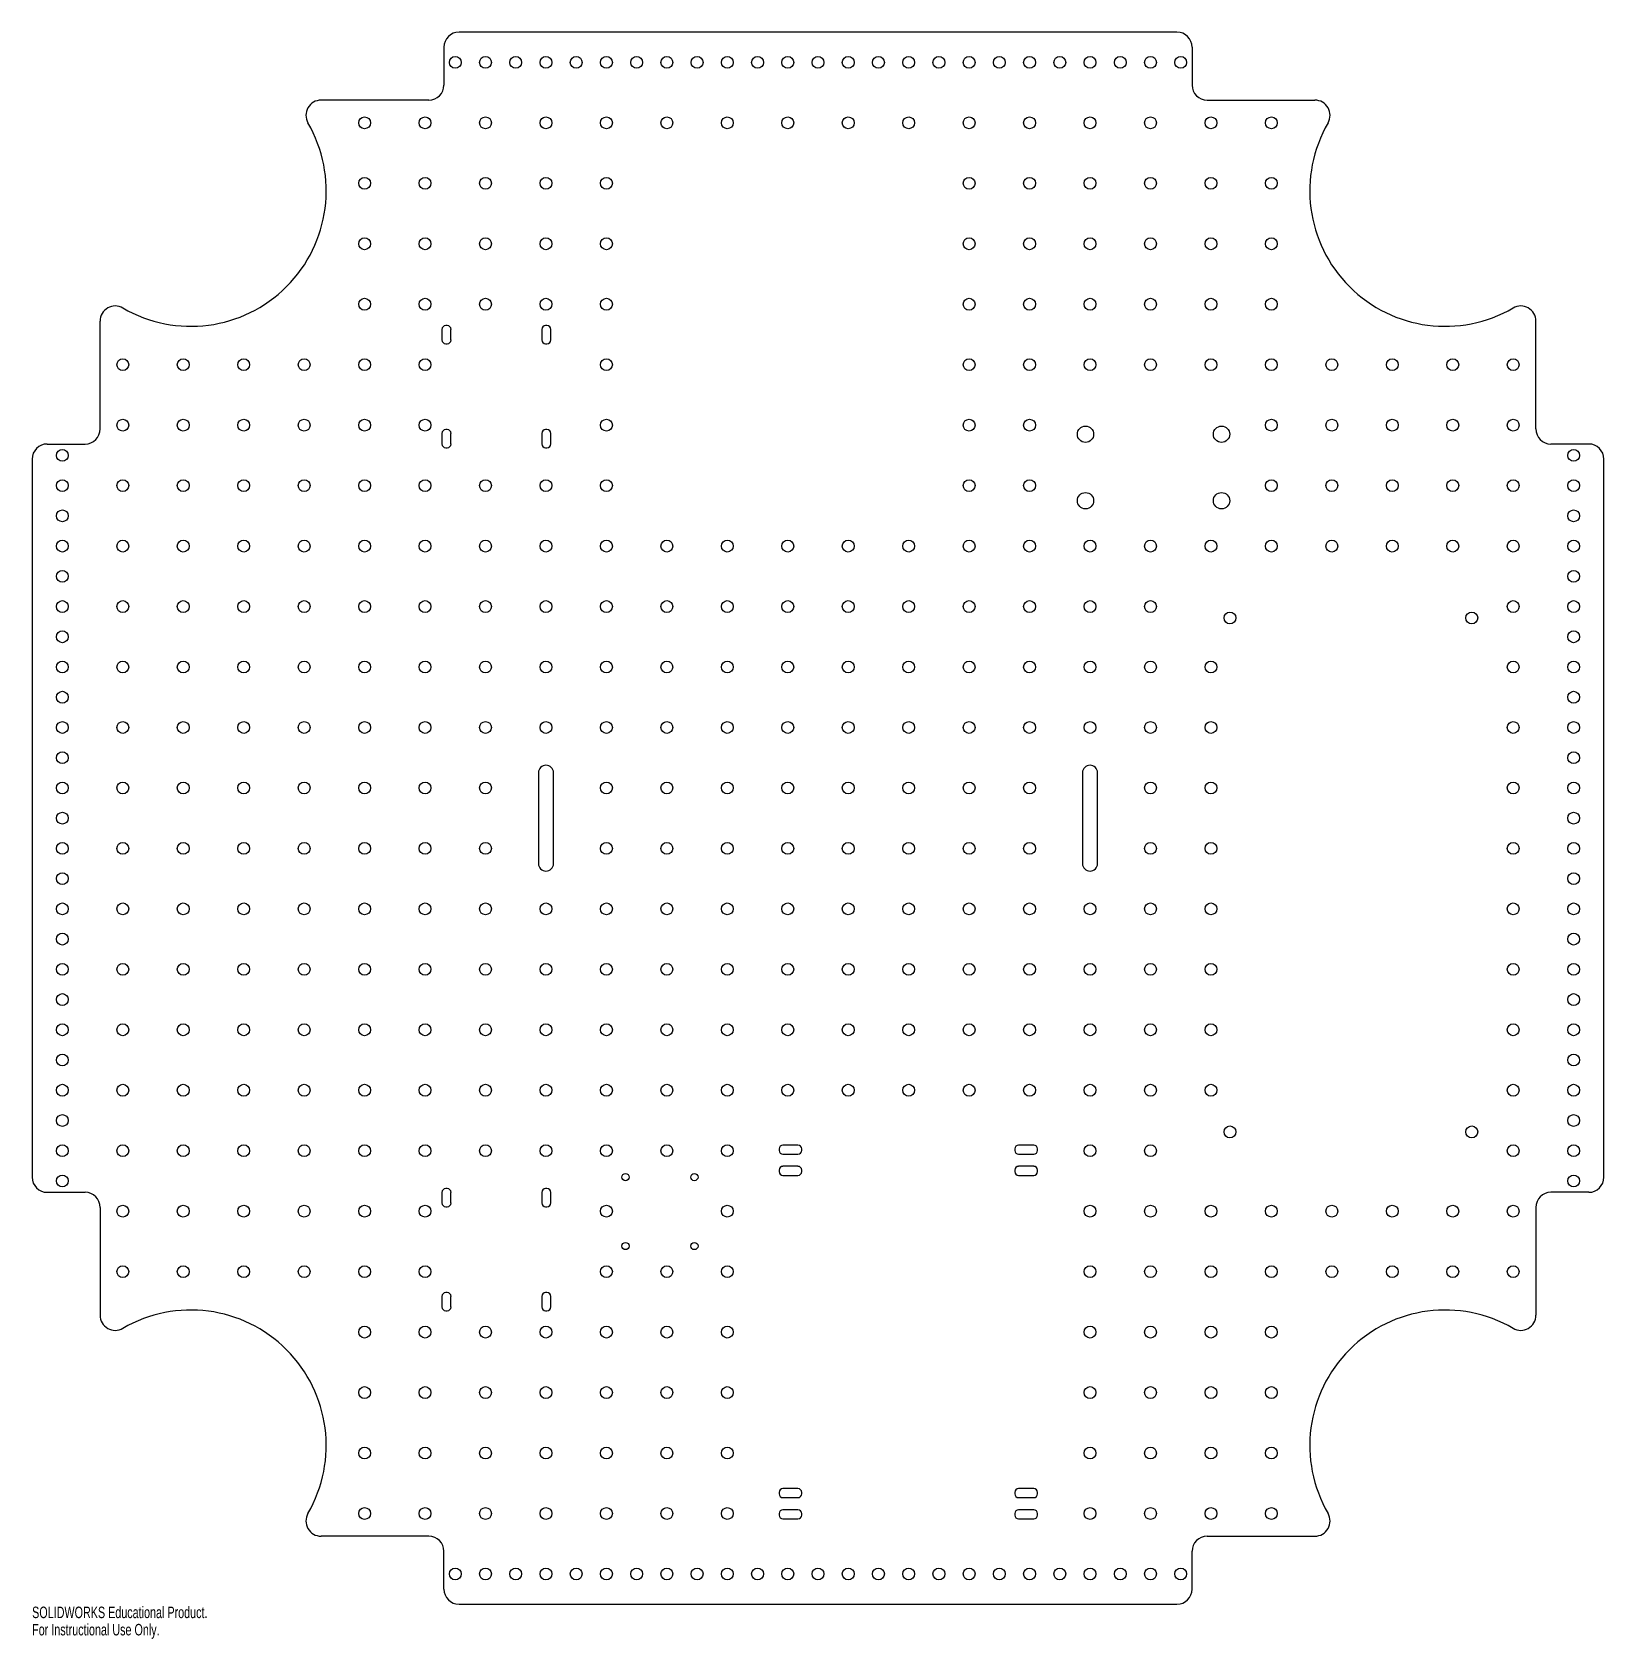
# Model space of a CAD drawing. Header units: inches. Extents: x 0 to 26, y -0.6 to 26.
import ezdxf

# ---------------------------------------------------------------- set-up
doc = ezdxf.new("R2010")
doc.units = ezdxf.units.IN
doc.header["$MEASUREMENT"] = 0
doc.styles.add('SLDTEXTSTYLE0', font='TXT', dxfattribs={"width": 0.7})

msp = doc.modelspace()

# ---------------------------------------------------------------- linework, layer by layer
at = {"color": 7, "linetype": 'Continuous', "lineweight": 25}
for p, q in [((18.938, 26), (7.062, 26)), ((6.812, 25.75), (6.812, 25.125)), ((19.188, 25.75), (19.188, 25.125)), ((6.562, 24.875), (4.779, 24.875)), ((19.438, 24.875), (21.221, 24.875)), ((1.125, 19.438), (1.125, 21.221)), ((6.779, 21.084), (6.779, 20.909)), ((6.867, 21.147), (6.842, 21.147)), ((6.929, 20.909), (6.929, 21.084)), ((8.429, 21.084), (8.429, 20.909)), ((8.517, 21.147), (8.492, 21.147)), ((8.579, 20.909), (8.579, 21.084)), ((24.875, 19.438), (24.875, 21.221)), ((6.842, 20.847), (6.867, 20.847)), ((8.492, 20.847), (8.517, 20.847)), ((6.867, 19.427), (6.842, 19.427)), ((8.517, 19.427), (8.492, 19.427)), ((0.25, 19.188), (0.875, 19.188)), ((6.779, 19.364), (6.779, 19.189)), ((6.929, 19.189), (6.929, 19.364)), ((8.429, 19.364), (8.429, 19.189)), ((8.579, 19.189), (8.579, 19.364)), ((25.75, 19.188), (25.125, 19.188)), ((0, 18.938), (0, 7.062)), ((6.842, 19.127), (6.867, 19.127)), ((8.492, 19.127), (8.517, 19.127)), ((26, 7.062), (26, 18.938)), ((8.375, 13.75), (8.375, 12.25)), ((8.625, 12.25), (8.625, 13.75)), ((17.375, 13.75), (17.375, 12.25)), ((17.625, 12.25), (17.625, 13.75)), ((12.357, 7.529), (12.357, 7.504)), ((12.669, 7.591), (12.419, 7.591)), ((12.419, 7.441), (12.669, 7.441)), ((12.732, 7.504), (12.732, 7.529)), ((16.256, 7.529), (16.256, 7.504)), ((16.569, 7.591), (16.319, 7.591)), ((16.319, 7.441), (16.569, 7.441)), ((16.631, 7.504), (16.631, 7.529)), ((12.357, 7.179), (12.357, 7.154)), ((12.669, 7.242), (12.419, 7.242)), ((12.732, 7.154), (12.732, 7.179)), ((16.256, 7.179), (16.256, 7.154)), ((16.569, 7.242), (16.319, 7.242)), ((16.631, 7.154), (16.631, 7.179)), ((12.419, 7.091), (12.669, 7.091)), ((16.319, 7.091), (16.569, 7.091)), ((0.25, 6.812), (0.875, 6.812)), ((6.779, 6.811), (6.779, 6.636)), ((6.867, 6.873), (6.842, 6.873)), ((6.929, 6.636), (6.929, 6.811)), ((8.429, 6.811), (8.429, 6.636)), ((8.517, 6.873), (8.492, 6.873)), ((8.579, 6.636), (8.579, 6.811)), ((25.75, 6.812), (25.125, 6.812)), ((1.125, 6.562), (1.125, 4.779)), ((6.842, 6.573), (6.867, 6.573)), ((8.492, 6.573), (8.517, 6.573)), ((24.875, 6.562), (24.875, 4.779)), ((6.779, 5.091), (6.779, 4.916)), ((6.867, 5.153), (6.842, 5.153)), ((6.929, 4.916), (6.929, 5.091)), ((8.429, 5.091), (8.429, 4.916)), ((8.517, 5.153), (8.492, 5.153)), ((8.579, 4.916), (8.579, 5.091)), ((6.842, 4.853), (6.867, 4.853)), ((8.492, 4.853), (8.517, 4.853)), ((12.669, 1.913), (12.419, 1.913)), ((16.569, 1.913), (16.319, 1.913)), ((12.357, 1.85), (12.357, 1.825)), ((12.419, 1.762), (12.669, 1.762)), ((12.732, 1.825), (12.732, 1.85)), ((16.256, 1.85), (16.256, 1.825)), ((16.319, 1.762), (16.569, 1.762)), ((16.631, 1.825), (16.631, 1.85)), ((12.357, 1.5), (12.357, 1.475)), ((12.669, 1.562), (12.419, 1.562)), ((12.419, 1.413), (12.669, 1.413)), ((12.732, 1.475), (12.732, 1.5)), ((16.256, 1.5), (16.256, 1.475)), ((16.569, 1.562), (16.319, 1.562)), ((16.319, 1.413), (16.569, 1.413)), ((16.631, 1.475), (16.631, 1.5)), ((6.562, 1.125), (4.779, 1.125)), ((19.438, 1.125), (21.221, 1.125)), ((6.812, 0.25), (6.812, 0.875)), ((19.188, 0.25), (19.188, 0.875)), ((7.062, 0), (18.938, 0))]:
    msp.add_line(p, q, dxfattribs=at)
for centre, radius in [((7, 25.5), 0.098), ((7.5, 25.5), 0.098), ((8, 25.5), 0.098), ((8.5, 25.5), 0.098), ((9, 25.5), 0.098), ((9.5, 25.5), 0.098), ((10, 25.5), 0.098), ((10.5, 25.5), 0.098), ((11, 25.5), 0.098), ((11.5, 25.5), 0.098), ((12, 25.5), 0.098), ((12.5, 25.5), 0.098), ((13, 25.5), 0.098), ((13.5, 25.5), 0.098), ((14, 25.5), 0.098), ((14.5, 25.5), 0.098), ((15, 25.5), 0.098), ((15.5, 25.5), 0.098), ((16, 25.5), 0.098), ((16.5, 25.5), 0.098), ((17, 25.5), 0.098), ((17.5, 25.5), 0.098), ((18, 25.5), 0.098), ((18.5, 25.5), 0.098), ((19, 25.5), 0.098), ((5.5, 24.5), 0.098), ((6.5, 24.5), 0.098), ((7.5, 24.5), 0.098), ((8.5, 24.5), 0.098), ((9.5, 24.5), 0.098), ((10.5, 24.5), 0.098), ((11.5, 24.5), 0.098), ((12.5, 24.5), 0.098), ((13.5, 24.5), 0.098), ((14.5, 24.5), 0.098), ((15.5, 24.5), 0.098), ((16.5, 24.5), 0.098), ((17.5, 24.5), 0.098), ((18.5, 24.5), 0.098), ((19.5, 24.5), 0.098), ((20.5, 24.5), 0.098), ((5.5, 23.5), 0.098), ((6.5, 23.5), 0.098), ((7.5, 23.5), 0.098), ((8.5, 23.5), 0.098), ((9.5, 23.5), 0.098), ((15.5, 23.5), 0.098), ((16.5, 23.5), 0.098), ((17.5, 23.5), 0.098), ((18.5, 23.5), 0.098), ((19.5, 23.5), 0.098), ((20.5, 23.5), 0.098), ((5.5, 22.5), 0.098), ((6.5, 22.5), 0.098), ((7.5, 22.5), 0.098), ((8.5, 22.5), 0.098), ((9.5, 22.5), 0.098), ((15.5, 22.5), 0.098), ((16.5, 22.5), 0.098), ((17.5, 22.5), 0.098), ((18.5, 22.5), 0.098), ((19.5, 22.5), 0.098), ((20.5, 22.5), 0.098), ((5.5, 21.5), 0.098), ((6.5, 21.5), 0.098), ((7.5, 21.5), 0.098), ((8.5, 21.5), 0.098), ((9.5, 21.5), 0.098), ((15.5, 21.5), 0.098), ((16.5, 21.5), 0.098), ((17.5, 21.5), 0.098), ((18.5, 21.5), 0.098), ((19.5, 21.5), 0.098), ((20.5, 21.5), 0.098), ((1.5, 20.5), 0.098), ((2.5, 20.5), 0.098), ((3.5, 20.5), 0.098), ((4.5, 20.5), 0.098), ((5.5, 20.5), 0.098), ((6.5, 20.5), 0.098), ((9.5, 20.5), 0.098), ((15.5, 20.5), 0.098), ((16.5, 20.5), 0.098), ((17.5, 20.5), 0.098), ((18.5, 20.5), 0.098), ((19.5, 20.5), 0.098), ((20.5, 20.5), 0.098), ((21.5, 20.5), 0.098), ((22.5, 20.5), 0.098), ((23.5, 20.5), 0.098), ((24.5, 20.5), 0.098), ((1.5, 19.5), 0.098), ((2.5, 19.5), 0.098), ((3.5, 19.5), 0.098), ((4.5, 19.5), 0.098), ((5.5, 19.5), 0.098), ((6.5, 19.5), 0.098), ((9.5, 19.5), 0.098), ((15.5, 19.5), 0.098), ((16.5, 19.5), 0.098), ((17.425, 19.35), 0.135), ((19.675, 19.35), 0.135), ((20.5, 19.5), 0.098), ((21.5, 19.5), 0.098), ((22.5, 19.5), 0.098), ((23.5, 19.5), 0.098), ((24.5, 19.5), 0.098), ((0.5, 19), 0.098), ((25.5, 19), 0.098), ((0.5, 18.5), 0.098), ((1.5, 18.5), 0.098), ((2.5, 18.5), 0.098), ((3.5, 18.5), 0.098), ((4.5, 18.5), 0.098), ((5.5, 18.5), 0.098), ((6.5, 18.5), 0.098), ((7.5, 18.5), 0.098), ((8.5, 18.5), 0.098), ((9.5, 18.5), 0.098), ((15.5, 18.5), 0.098), ((16.5, 18.5), 0.098), ((17.425, 18.25), 0.135), ((19.675, 18.25), 0.135), ((20.5, 18.5), 0.098), ((21.5, 18.5), 0.098), ((22.5, 18.5), 0.098), ((23.5, 18.5), 0.098), ((24.5, 18.5), 0.098), ((25.5, 18.5), 0.098), ((0.5, 18), 0.098), ((25.5, 18), 0.098), ((0.5, 17.5), 0.098), ((1.5, 17.5), 0.098), ((2.5, 17.5), 0.098), ((3.5, 17.5), 0.098), ((4.5, 17.5), 0.098), ((5.5, 17.5), 0.098), ((6.5, 17.5), 0.098), ((7.5, 17.5), 0.098), ((8.5, 17.5), 0.098), ((9.5, 17.5), 0.098), ((10.5, 17.5), 0.098), ((11.5, 17.5), 0.098), ((12.5, 17.5), 0.098), ((13.5, 17.5), 0.098), ((14.5, 17.5), 0.098), ((15.5, 17.5), 0.098), ((16.5, 17.5), 0.098), ((17.5, 17.5), 0.098), ((18.5, 17.5), 0.098), ((19.5, 17.5), 0.098), ((20.5, 17.5), 0.098), ((21.5, 17.5), 0.098), ((22.5, 17.5), 0.098), ((23.5, 17.5), 0.098), ((24.5, 17.5), 0.098), ((25.5, 17.5), 0.098), ((0.5, 17), 0.098), ((25.5, 17), 0.098), ((0.5, 16.5), 0.098), ((1.5, 16.5), 0.098), ((2.5, 16.5), 0.098), ((3.5, 16.5), 0.098), ((4.5, 16.5), 0.098), ((5.5, 16.5), 0.098), ((6.5, 16.5), 0.098), ((7.5, 16.5), 0.098), ((8.5, 16.5), 0.098), ((9.5, 16.5), 0.098), ((10.5, 16.5), 0.098), ((11.5, 16.5), 0.098), ((12.5, 16.5), 0.098), ((13.5, 16.5), 0.098), ((14.5, 16.5), 0.098), ((15.5, 16.5), 0.098), ((16.5, 16.5), 0.098), ((17.5, 16.5), 0.098), ((18.5, 16.5), 0.098), ((24.5, 16.5), 0.098), ((25.5, 16.5), 0.098), ((19.815, 16.311), 0.0984), ((23.815, 16.311), 0.0984), ((0.5, 16), 0.098), ((25.5, 16), 0.098), ((0.5, 15.5), 0.098), ((1.5, 15.5), 0.098), ((2.5, 15.5), 0.098), ((3.5, 15.5), 0.098), ((4.5, 15.5), 0.098), ((5.5, 15.5), 0.098), ((6.5, 15.5), 0.098), ((7.5, 15.5), 0.098), ((8.5, 15.5), 0.098), ((9.5, 15.5), 0.098), ((10.5, 15.5), 0.098), ((11.5, 15.5), 0.098), ((12.5, 15.5), 0.098), ((13.5, 15.5), 0.098), ((14.5, 15.5), 0.098), ((15.5, 15.5), 0.098), ((16.5, 15.5), 0.098), ((17.5, 15.5), 0.098), ((18.5, 15.5), 0.098), ((19.5, 15.5), 0.098), ((24.5, 15.5), 0.098), ((25.5, 15.5), 0.098), ((0.5, 15), 0.098), ((25.5, 15), 0.098), ((0.5, 14.5), 0.098), ((1.5, 14.5), 0.098), ((2.5, 14.5), 0.098), ((3.5, 14.5), 0.098), ((4.5, 14.5), 0.098), ((5.5, 14.5), 0.098), ((6.5, 14.5), 0.098), ((7.5, 14.5), 0.098), ((8.5, 14.5), 0.098), ((9.5, 14.5), 0.098), ((10.5, 14.5), 0.098), ((11.5, 14.5), 0.098), ((12.5, 14.5), 0.098), ((13.5, 14.5), 0.098), ((14.5, 14.5), 0.098), ((15.5, 14.5), 0.098), ((16.5, 14.5), 0.098), ((17.5, 14.5), 0.098), ((18.5, 14.5), 0.098), ((19.5, 14.5), 0.098), ((24.5, 14.5), 0.098), ((25.5, 14.5), 0.098), ((0.5, 14), 0.098), ((25.5, 14), 0.098), ((0.5, 13.5), 0.098), ((1.5, 13.5), 0.098), ((2.5, 13.5), 0.098), ((3.5, 13.5), 0.098), ((4.5, 13.5), 0.098), ((5.5, 13.5), 0.098), ((6.5, 13.5), 0.098), ((7.5, 13.5), 0.098), ((9.5, 13.5), 0.098), ((10.5, 13.5), 0.098), ((11.5, 13.5), 0.098), ((12.5, 13.5), 0.098), ((13.5, 13.5), 0.098), ((14.5, 13.5), 0.098), ((15.5, 13.5), 0.098), ((16.5, 13.5), 0.098), ((18.5, 13.5), 0.098), ((19.5, 13.5), 0.098), ((24.5, 13.5), 0.098), ((25.5, 13.5), 0.098), ((0.5, 13), 0.098), ((25.5, 13), 0.098), ((0.5, 12.5), 0.098), ((1.5, 12.5), 0.098), ((2.5, 12.5), 0.098), ((3.5, 12.5), 0.098), ((4.5, 12.5), 0.098), ((5.5, 12.5), 0.098), ((6.5, 12.5), 0.098), ((7.5, 12.5), 0.098), ((9.5, 12.5), 0.098), ((10.5, 12.5), 0.098), ((11.5, 12.5), 0.098), ((12.5, 12.5), 0.098), ((13.5, 12.5), 0.098), ((14.5, 12.5), 0.098), ((15.5, 12.5), 0.098), ((16.5, 12.5), 0.098), ((18.5, 12.5), 0.098), ((19.5, 12.5), 0.098), ((24.5, 12.5), 0.098), ((25.5, 12.5), 0.098), ((0.5, 12), 0.098), ((25.5, 12), 0.098), ((0.5, 11.5), 0.098), ((1.5, 11.5), 0.098), ((2.5, 11.5), 0.098), ((3.5, 11.5), 0.098), ((4.5, 11.5), 0.098), ((5.5, 11.5), 0.098), ((6.5, 11.5), 0.098), ((7.5, 11.5), 0.098), ((8.5, 11.5), 0.098), ((9.5, 11.5), 0.098), ((10.5, 11.5), 0.098), ((11.5, 11.5), 0.098), ((12.5, 11.5), 0.098), ((13.5, 11.5), 0.098), ((14.5, 11.5), 0.098), ((15.5, 11.5), 0.098), ((16.5, 11.5), 0.098), ((17.5, 11.5), 0.098), ((18.5, 11.5), 0.098), ((19.5, 11.5), 0.098), ((24.5, 11.5), 0.098), ((25.5, 11.5), 0.098), ((0.5, 11), 0.098), ((25.5, 11), 0.098), ((0.5, 10.5), 0.098), ((1.5, 10.5), 0.098), ((2.5, 10.5), 0.098), ((3.5, 10.5), 0.098), ((4.5, 10.5), 0.098), ((5.5, 10.5), 0.098), ((6.5, 10.5), 0.098), ((7.5, 10.5), 0.098), ((8.5, 10.5), 0.098), ((9.5, 10.5), 0.098), ((10.5, 10.5), 0.098), ((11.5, 10.5), 0.098), ((12.5, 10.5), 0.098), ((13.5, 10.5), 0.098), ((14.5, 10.5), 0.098), ((15.5, 10.5), 0.098), ((16.5, 10.5), 0.098), ((17.5, 10.5), 0.098), ((18.5, 10.5), 0.098), ((19.5, 10.5), 0.098), ((24.5, 10.5), 0.098), ((25.5, 10.5), 0.098), ((0.5, 10), 0.098), ((25.5, 10), 0.098), ((0.5, 9.5), 0.098), ((1.5, 9.5), 0.098), ((2.5, 9.5), 0.098), ((3.5, 9.5), 0.098), ((4.5, 9.5), 0.098), ((5.5, 9.5), 0.098), ((6.5, 9.5), 0.098), ((7.5, 9.5), 0.098), ((8.5, 9.5), 0.098), ((9.5, 9.5), 0.098), ((10.5, 9.5), 0.098), ((11.5, 9.5), 0.098), ((12.5, 9.5), 0.098), ((13.5, 9.5), 0.098), ((14.5, 9.5), 0.098), ((15.5, 9.5), 0.098), ((16.5, 9.5), 0.098), ((17.5, 9.5), 0.098), ((18.5, 9.5), 0.098), ((19.5, 9.5), 0.098), ((24.5, 9.5), 0.098), ((25.5, 9.5), 0.098), ((0.5, 9), 0.098), ((25.5, 9), 0.098), ((0.5, 8.5), 0.098), ((1.5, 8.5), 0.098), ((2.5, 8.5), 0.098), ((3.5, 8.5), 0.098), ((4.5, 8.5), 0.098), ((5.5, 8.5), 0.098), ((6.5, 8.5), 0.098), ((7.5, 8.5), 0.098), ((8.5, 8.5), 0.098), ((9.5, 8.5), 0.098), ((10.5, 8.5), 0.098), ((11.5, 8.5), 0.098), ((12.5, 8.5), 0.098), ((13.5, 8.5), 0.098), ((14.5, 8.5), 0.098), ((15.5, 8.5), 0.098), ((16.5, 8.5), 0.098), ((17.5, 8.5), 0.098), ((18.5, 8.5), 0.098), ((19.5, 8.5), 0.098), ((24.5, 8.5), 0.098), ((25.5, 8.5), 0.098), ((0.5, 8), 0.098), ((25.5, 8), 0.098), ((19.815, 7.811), 0.0984), ((23.815, 7.811), 0.0984), ((0.5, 7.5), 0.098), ((1.5, 7.5), 0.098), ((2.5, 7.5), 0.098), ((3.5, 7.5), 0.098), ((4.5, 7.5), 0.098), ((5.5, 7.5), 0.098), ((6.5, 7.5), 0.098), ((7.5, 7.5), 0.098), ((8.5, 7.5), 0.098), ((9.5, 7.5), 0.098), ((10.5, 7.5), 0.098), ((11.5, 7.5), 0.098), ((17.5, 7.5), 0.098), ((18.5, 7.5), 0.098), ((24.5, 7.5), 0.098), ((25.5, 7.5), 0.098), ((0.5, 7), 0.098), ((9.815, 7.064), 0.06), ((10.955, 7.064), 0.06), ((25.5, 7), 0.098), ((1.5, 6.5), 0.098), ((2.5, 6.5), 0.098), ((3.5, 6.5), 0.098), ((4.5, 6.5), 0.098), ((5.5, 6.5), 0.098), ((6.5, 6.5), 0.098), ((9.5, 6.5), 0.098), ((11.5, 6.5), 0.098), ((17.5, 6.5), 0.098), ((18.5, 6.5), 0.098), ((19.5, 6.5), 0.098), ((20.5, 6.5), 0.098), ((21.5, 6.5), 0.098), ((22.5, 6.5), 0.098), ((23.5, 6.5), 0.098), ((24.5, 6.5), 0.098), ((9.815, 5.924), 0.06), ((10.955, 5.924), 0.06), ((1.5, 5.5), 0.098), ((2.5, 5.5), 0.098), ((3.5, 5.5), 0.098), ((4.5, 5.5), 0.098), ((5.5, 5.5), 0.098), ((6.5, 5.5), 0.098), ((9.5, 5.5), 0.098), ((10.5, 5.5), 0.098), ((11.5, 5.5), 0.098), ((17.5, 5.5), 0.098), ((18.5, 5.5), 0.098), ((19.5, 5.5), 0.098), ((20.5, 5.5), 0.098), ((21.5, 5.5), 0.098), ((22.5, 5.5), 0.098), ((23.5, 5.5), 0.098), ((24.5, 5.5), 0.098), ((5.5, 4.5), 0.098), ((6.5, 4.5), 0.098), ((7.5, 4.5), 0.098), ((8.5, 4.5), 0.098), ((9.5, 4.5), 0.098), ((10.5, 4.5), 0.098), ((11.5, 4.5), 0.098), ((17.5, 4.5), 0.098), ((18.5, 4.5), 0.098), ((19.5, 4.5), 0.098), ((20.5, 4.5), 0.098), ((5.5, 3.5), 0.098), ((6.5, 3.5), 0.098), ((7.5, 3.5), 0.098), ((8.5, 3.5), 0.098), ((9.5, 3.5), 0.098), ((10.5, 3.5), 0.098), ((11.5, 3.5), 0.098), ((17.5, 3.5), 0.098), ((18.5, 3.5), 0.098), ((19.5, 3.5), 0.098), ((20.5, 3.5), 0.098), ((5.5, 2.5), 0.098), ((6.5, 2.5), 0.098), ((7.5, 2.5), 0.098), ((8.5, 2.5), 0.098), ((9.5, 2.5), 0.098), ((10.5, 2.5), 0.098), ((11.5, 2.5), 0.098), ((17.5, 2.5), 0.098), ((18.5, 2.5), 0.098), ((19.5, 2.5), 0.098), ((20.5, 2.5), 0.098), ((5.5, 1.5), 0.098), ((6.5, 1.5), 0.098), ((7.5, 1.5), 0.098), ((8.5, 1.5), 0.098), ((9.5, 1.5), 0.098), ((10.5, 1.5), 0.098), ((11.5, 1.5), 0.098), ((17.5, 1.5), 0.098), ((18.5, 1.5), 0.098), ((19.5, 1.5), 0.098), ((20.5, 1.5), 0.098), ((7, 0.5), 0.098), ((7.5, 0.5), 0.098), ((8, 0.5), 0.098), ((8.5, 0.5), 0.098), ((9, 0.5), 0.098), ((9.5, 0.5), 0.098), ((10, 0.5), 0.098), ((10.5, 0.5), 0.098), ((11, 0.5), 0.098), ((11.5, 0.5), 0.098), ((12, 0.5), 0.098), ((12.5, 0.5), 0.098), ((13, 0.5), 0.098), ((13.5, 0.5), 0.098), ((14, 0.5), 0.098), ((14.5, 0.5), 0.098), ((15, 0.5), 0.098), ((15.5, 0.5), 0.098), ((16, 0.5), 0.098), ((16.5, 0.5), 0.098), ((17, 0.5), 0.098), ((17.5, 0.5), 0.098), ((18, 0.5), 0.098), ((18.5, 0.5), 0.098), ((19, 0.5), 0.098)]:
    msp.add_circle(centre, radius, dxfattribs=at)
for centre, radius, start, end in [((7.062, 25.75), 0.25, 90, 180), ((18.938, 25.75), 0.25, 0, 90), ((6.562, 25.125), 0.25, 270, 0), ((19.438, 25.125), 0.25, 180, 270), ((4.779, 24.625), 0.25, 90, 210.1312), ((21.221, 24.625), 0.25, 329.8688, 90), ((2.625, 23.375), 2.24, 239.8688, 30.1312), ((23.375, 23.375), 2.24, 149.8688, 300.1312), ((1.375, 21.221), 0.25, 59.8688, 180), ((24.625, 21.221), 0.25, 0, 120.1312), ((6.842, 21.084), 0.0625, 90, 180), ((6.867, 21.084), 0.0625, 360, 90), ((8.492, 21.084), 0.0625, 90, 180), ((8.517, 21.084), 0.0625, 360, 90), ((6.842, 20.909), 0.0625, 180, 270), ((6.867, 20.909), 0.0625, 270, 0), ((8.492, 20.909), 0.0625, 180, 270), ((8.517, 20.909), 0.0625, 270, 0), ((0.875, 19.438), 0.25, 270, 0), ((6.842, 19.364), 0.0625, 90, 180), ((6.867, 19.364), 0.0625, 360, 90), ((8.492, 19.364), 0.0625, 90, 180), ((8.517, 19.364), 0.0625, 360, 90), ((25.125, 19.438), 0.25, 180, 270), ((0.25, 18.938), 0.25, 90, 180), ((6.842, 19.189), 0.0625, 180, 270), ((6.867, 19.189), 0.0625, 270, 0), ((8.492, 19.189), 0.0625, 180, 270), ((8.517, 19.189), 0.0625, 270, 0), ((25.75, 18.938), 0.25, 0, 90), ((8.5, 13.75), 0.125, 0, 180), ((17.5, 13.75), 0.125, 0, 180), ((8.5, 12.25), 0.125, 180, 0), ((17.5, 12.25), 0.125, 180, 0), ((12.419, 7.504), 0.0625, 180, 270), ((12.419, 7.529), 0.0625, 90, 180), ((12.669, 7.529), 0.0625, 0, 90), ((12.669, 7.504), 0.0625, 270, 0), ((16.319, 7.529), 0.0625, 90, 180), ((16.319, 7.504), 0.0625, 180, 270), ((16.569, 7.529), 0.0625, 0, 90), ((16.569, 7.504), 0.0625, 270, 0), ((12.419, 7.179), 0.0625, 90, 180), ((12.669, 7.179), 0.0625, 0, 90), ((16.319, 7.179), 0.0625, 90, 180), ((16.569, 7.179), 0.0625, 0, 90), ((0.25, 7.062), 0.25, 180, 270), ((12.419, 7.154), 0.0625, 180, 270), ((12.669, 7.154), 0.0625, 270, 0), ((16.319, 7.154), 0.0625, 180, 270), ((16.569, 7.154), 0.0625, 270, 360), ((25.75, 7.062), 0.25, 270, 0), ((0.875, 6.562), 0.25, 0, 90), ((6.842, 6.811), 0.0625, 90, 180), ((6.867, 6.811), 0.0625, 0, 90), ((8.492, 6.811), 0.0625, 90, 180), ((8.517, 6.811), 0.0625, 0, 90), ((25.125, 6.562), 0.25, 90, 180), ((6.842, 6.636), 0.0625, 180, 270), ((6.867, 6.636), 0.0625, 270, 0), ((8.492, 6.636), 0.0625, 180, 270), ((8.517, 6.636), 0.0625, 270, 0), ((6.842, 5.091), 0.0625, 90, 180), ((6.867, 5.091), 0.0625, 0, 90), ((8.492, 5.091), 0.0625, 90, 180), ((8.517, 5.091), 0.0625, 0, 90), ((2.625, 2.625), 2.24, 329.8688, 120.1312), ((6.842, 4.916), 0.0625, 180, 270), ((6.867, 4.916), 0.0625, 270, 0), ((8.492, 4.916), 0.0625, 180, 270), ((8.517, 4.916), 0.0625, 270, 0), ((23.375, 2.625), 2.24, 59.8688, 210.1312), ((1.375, 4.779), 0.25, 180, 300.1312), ((24.625, 4.779), 0.25, 239.8688, 0), ((12.419, 1.85), 0.0625, 90, 180), ((12.669, 1.85), 0.0625, 0, 90), ((16.319, 1.85), 0.0625, 90, 180), ((16.569, 1.85), 0.0625, 0, 90), ((12.419, 1.825), 0.0625, 180, 270), ((12.669, 1.825), 0.0625, 270, 0), ((16.319, 1.825), 0.0625, 180, 270), ((16.569, 1.825), 0.0625, 270, 0), ((4.779, 1.375), 0.25, 149.8688, 270), ((12.419, 1.475), 0.0625, 180, 270), ((12.419, 1.5), 0.0625, 90, 180), ((12.669, 1.5), 0.0625, 0, 90), ((12.669, 1.475), 0.0625, 270, 0), ((16.319, 1.5), 0.0625, 90, 180), ((16.319, 1.475), 0.0625, 180, 270), ((16.569, 1.5), 0.0625, 0, 90), ((16.569, 1.475), 0.0625, 270, 360), ((21.221, 1.375), 0.25, 270, 30.1312), ((6.562, 0.875), 0.25, 0, 90), ((19.438, 0.875), 0.25, 90, 180), ((7.062, 0.25), 0.25, 180, 270), ((18.938, 0.25), 0.25, 270, 0)]:
    msp.add_arc(centre, radius, start, end, dxfattribs=at)

# ---------------------------------------------------------------- texts
at = {"color": 7, "linetype": 'Continuous', "char_height": 0.1903, "attachment_point": 1, "style": 'SLDTEXTSTYLE0'}
for s, insert in [('SOLIDWORKS Educational Product.', (0, -0.04)), ('For Instructional Use Only.', (0, -0.326))]:
    msp.add_mtext(s, dxfattribs=dict(at, insert=insert))

doc.saveas('drawing.dxf')
